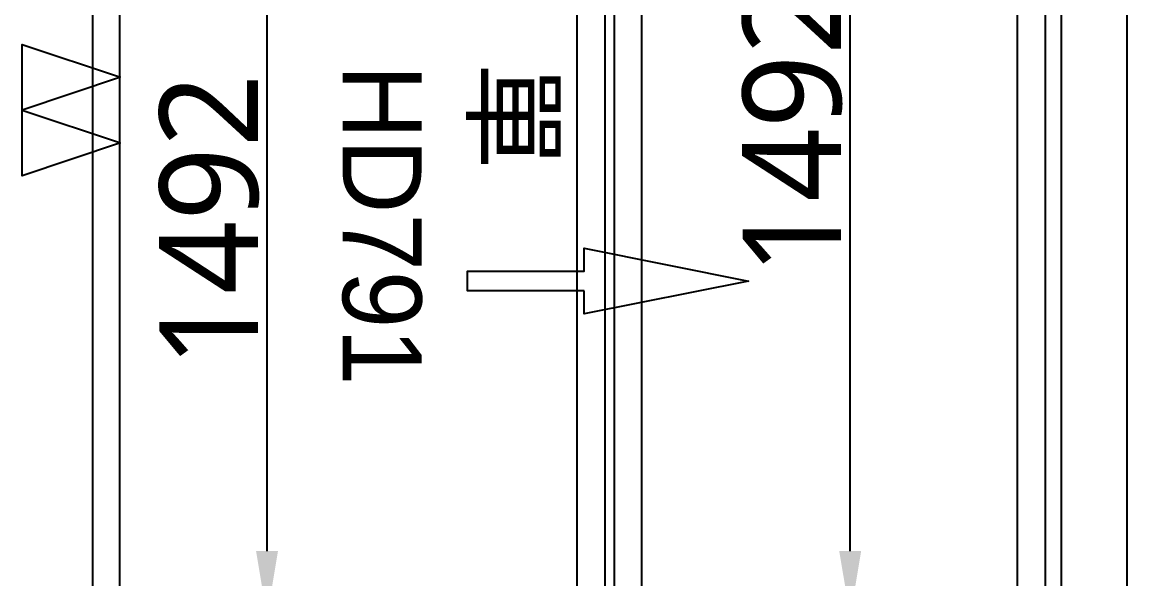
# Model space of a CAD drawing. Header units: millimetres. Extents: x 15382 to 37298, y 7351 to 31127.
# Drawn here: x 26122 to 27803, y 13256 to 14104 of the extents above; entities that cross this region are included whole.
import ezdxf

# ---------------------------------------------------------------- set-up
doc = ezdxf.new("R2010")
doc.units = ezdxf.units.MM
for name, color, linetype in [('03', 6, 'Continuous'), ('動線', 6, 'Continuous'), ('文字', 7, 'Continuous'), ('標註', 252, 'Continuous'), ('輕隔間', 30, 'Continuous')]:
    doc.layers.add(name, color=color, linetype=linetype)
doc.styles.get("Standard").update_dxf_attribs({"font": 'arial.ttf'})
doc.styles.add('新細明體', font='PMingLiU.ttf')
doc.styles.add('黑體', font='Microsoft JhengHei.ttf')
doc.dimstyles.new('ISO-25', dxfattribs={"dimtxt": 2.5, "dimasz": 2.5, "dimexe": 1.25, "dimexo": 0.625, "dimtad": 1, "dimtxsty": 'Standard', "dimcen": 2.5, "dimadec": 0, "dimazin": 0, "dimtfac": 1, "dimtmove": 0, "dimatfit": 3, "dimfxl": 1, "dimarcsym": 0})

# ---------------------------------------------------------------- blocks, each defined once
blk = doc.blocks.new('*D602')
at = {"layer": 'Defpoints', "color": 0, "transparency": 16777216}
for p in [(26235.7, 14690.6), (26494.4, 14690.6), (26235.7, 13198.6)]:
    blk.add_point(p, dxfattribs=at)
at = {"layer": '標註', "color": 0, "lineweight": -2, "transparency": 16777216}
for p, q in [((26245.7, 14690.6), (26504.4, 14690.6)), ((26494.4, 13298.6), (26494.4, 14590.6)), ((26245.7, 13198.6), (26504.4, 13198.6))]:
    blk.add_line(p, q, dxfattribs=at)
at = {"layer": '標註', "color": 0, "transparency": 16777216}
for points in [[(26477.8, 14590.6), (26511.1, 14590.6), (26494.4, 14690.6)], [(26477.8, 13298.6), (26511.1, 13298.6), (26494.4, 13198.6)]]:
    blk.add_solid(points, dxfattribs=at)
at = {"layer": '標註', "color": 251, "transparency": 16777216, "insert": (26406.7, 13801.6), "char_height": 150, "attachment_point": 5, "rotation": 90, "style": '黑體'}
blk.add_mtext('1492', dxfattribs=at)
blk = doc.blocks.new('*D603')
at = {"layer": 'Defpoints', "color": 0, "transparency": 16777216}
for p in [(27029.7, 14690.6), (27382, 14690.6), (27029.7, 13198.6)]:
    blk.add_point(p, dxfattribs=at)
at = {"layer": '標註', "color": 0, "lineweight": -2, "transparency": 16777216}
for p, q in [((27039.7, 14690.6), (27392, 14690.6)), ((27382, 13298.6), (27382, 14590.6)), ((27039.7, 13198.6), (27392, 13198.6))]:
    blk.add_line(p, q, dxfattribs=at)
at = {"layer": '標註', "color": 0, "transparency": 16777216}
for points in [[(27365.3, 14590.6), (27398.6, 14590.6), (27382, 14690.6)], [(27365.3, 13298.6), (27398.6, 13298.6), (27382, 13198.6)]]:
    blk.add_solid(points, dxfattribs=at)
at = {"layer": '標註', "color": 251, "transparency": 16777216, "insert": (27294.2, 13942.4), "char_height": 150, "attachment_point": 5, "rotation": 90, "style": '黑體'}
blk.add_mtext('1492', dxfattribs=at)

msp = doc.modelspace()

# ---------------------------------------------------------------- linework, layer by layer
at = {"layer": '03'}
for points in [[(26270.659, 13222.065), (26270.659, 14667.065), (26228.659, 14667.065), (26228.659, 13222.065)], [(26966.659, 13222.065), (26966.659, 14667.065), (27008.659, 14667.065), (27008.659, 13222.065)], [(27064.659, 13222.065), (27064.659, 14667.065), (27022.659, 14667.065), (27022.659, 13222.065)], [(27636.659, 13222.065), (27636.659, 14667.065), (27678.659, 14667.065), (27678.659, 13222.065)]]:
    msp.add_lwpolyline(points, close=True, dxfattribs=at)
at = {"layer": '動線', "lineweight": -3}
for points in [[(26271.677, 14019.941), (26121.677, 13969.941), (26121.677, 14069.941), (26271.677, 14019.941)], [(26271.677, 13919.941), (26121.677, 13869.941), (26121.677, 13969.941), (26271.677, 13919.941)], [(26977.05, 13694.694), (26799.414, 13694.694), (26799.414, 13724.694), (26977.05, 13724.694), (26977.05, 13759.694), (27227.05, 13709.694), (26977.05, 13659.694), (26977.05, 13694.694)]]:
    msp.add_lwpolyline(points, dxfattribs=at)
at = {"layer": '輕隔間'}
for p, q in [((27703.049, 19657.603), (27703.049, 8876.198)), ((27803.049, 19557.603), (27803.049, 8776.198))]:
    msp.add_line(p, q, dxfattribs=at)

# ---------------------------------------------------------------- texts
at = {"layer": '文字', "color": 7, "style": '新細明體'}
msp.add_text('HD791', height=120, rotation=270, dxfattribs=at).set_placement((26609.626, 14039.342))
at = {"layer": '文字', "color": 8, "style": '新細明體'}
msp.add_text('單', height=120, rotation=270, dxfattribs=at).set_placement((26810.324, 14042.656))

# ---------------------------------------------------------------- dimensions: what is measured, and where the dimension line sits
at = {"layer": '標註', "color": 8}
for base, p1, p2, picture, middle in [((26494.442, 14690.565), (26235.659, 13198.565), (26235.659, 14690.565), '*D602', (26494.442, 13801.62)), ((27381.965, 14690.565), (27029.659, 13198.565), (27029.659, 14690.565), '*D603', (27381.965, 13942.356))]:
    dim = msp.add_linear_dim(base=base, p1=p1, p2=p2, angle=90, dimstyle='ISO-25', override={"dimscale": 100, "dimtxt": 1.5, "dimasz": 1, "dimexe": 0.1, "dimexo": 0.1, "dimgap": 0.1, "dimtxsty": '黑體', "dimclrt": 251}, dxfattribs=at)
    dim.commit()
    dim.dimension.update_dxf_attribs({"geometry": picture, "text_midpoint": middle, "dimtype": 160})

doc.saveas('drawing.dxf')
